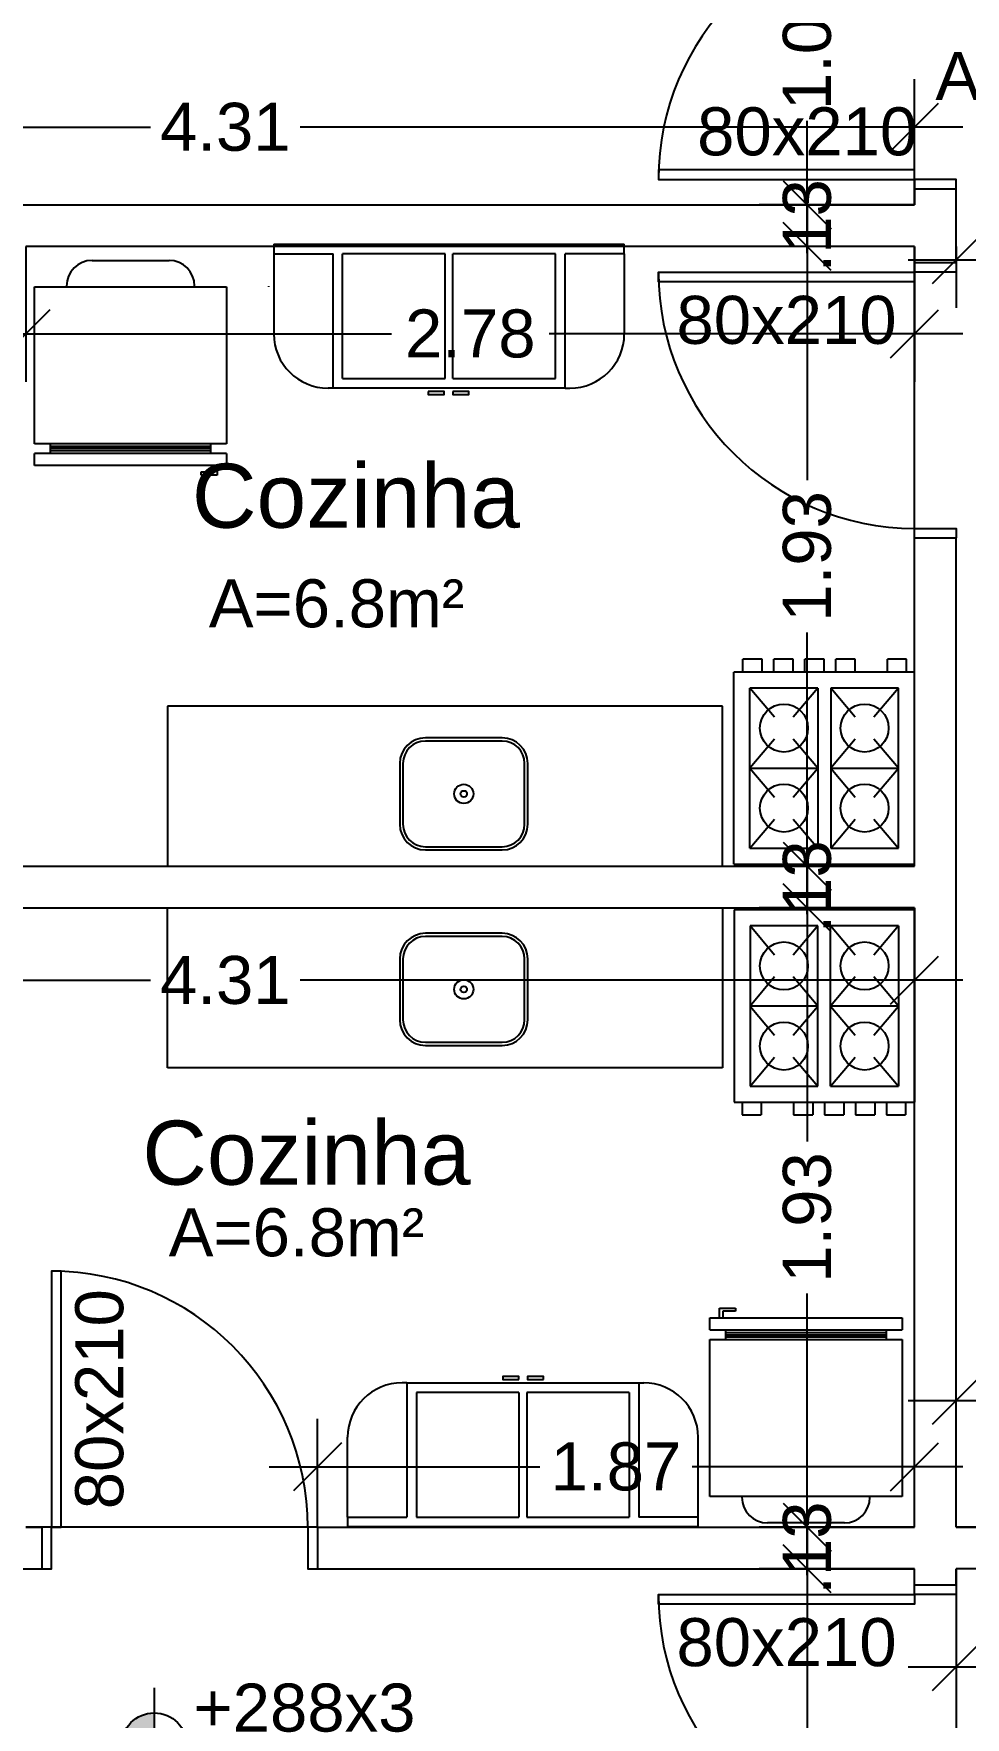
# Model space of a CAD drawing. Extents: x -120 to 1117, y 5 to 675.
# Drawn here: x 41.98 to 44.89, y 78.81 to 84.07 of the extents above; entities that cross this region are included whole.
import ezdxf
from ezdxf.enums import TextEntityAlignment as Align

# ---------------------------------------------------------------- set-up
doc = ezdxf.new("R2010")
doc.units = 0
doc.header["$MEASUREMENT"] = 0
doc.layers.get('0').update_dxf_attribs({"linetype": 'CONTINUOUS'})
doc.layers.get('DEFPOINTS').update_dxf_attribs({"linetype": 'CONTINUOUS'})
for name, color, linetype in [('cota', 1, 'CONTINUOUS'), ('janela-porta', 6, 'CONTINUOUS'), ('moveis', 253, 'CONTINUOUS'), ('nivel', 4, 'CONTINUOUS'), ('parede', 2, 'CONTINUOUS'), ('piso', 4, 'CONTINUOUS'), ('texto', 7, 'CONTINUOUS')]:
    doc.layers.add(name, color=color, linetype=linetype)
doc.styles.get("Standard").update_dxf_attribs({"font": 'arial.ttf'})
doc.dimstyles.new('cotass', dxfattribs={"dimtxt": 0.15, "dimasz": 0.15, "dimexe": 0.15, "dimexo": 0, "dimgap": 0.05, "dimtad": 0, "dimzin": 4, "dimdsep": 46, "dimtxsty": 'Standard', "dimblk": 'OBLIQUE', "dimcen": 0, "dimdle": 0.15, "dimclrd": 256, "dimclrt": 4, "dimadec": 0, "dimazin": 1, "dimtfac": 1, "dimtix": 1, "dimtofl": 0, "dimtmove": 0, "dimatfit": 3, "dimldrblk": 'OPEN30', "dimfxl": 0, "dimtolj": 1, "dimtzin": 0, "dimlwd": -1, "dimarcsym": 0})

# ---------------------------------------------------------------- blocks, each defined once
blk = doc.blocks.new('_Oblique')
at = {"color": 0, "linetype": 'ByBlock', "lineweight": -2}
blk.add_line((-0.5, -0.5), (0.5, 0.5), dxfattribs=at)
blk = doc.blocks.new('*D345')
at = {"layer": 'cota', "transparency": 16777216}
for p, q in [((44.3937, 79.4285), (44.3937, 77.5583)), ((44.3937, 75.1985), (44.3937, 77.0688))]:
    blk.add_line(p, q, dxfattribs=at)
at = {"layer": 'cota', "color": 0, "lineweight": -2, "transparency": 16777216}
for p, q in [((44.7292, 79.2785), (44.2437, 79.2785)), ((44.7292, 75.3485), (44.2437, 75.3485))]:
    blk.add_line(p, q, dxfattribs=at)
at = {"layer": 'DEFPOINTS', "color": 0, "transparency": 16777216}
for p in [(44.3937, 79.2785), (44.7292, 79.2785), (44.7292, 75.3485)]:
    blk.add_point(p, dxfattribs=at)
at = {"layer": 'cota', "transparency": 16777216, "xscale": 0.15, "yscale": 0.15, "zscale": 0.15}
for p, rotation in [((44.3937, 79.2785), 90), ((44.3937, 75.3485), 270)]:
    blk.add_blockref('_Oblique', p, dxfattribs=dict(at, rotation=rotation))
at = {"layer": 'cota', "color": 4, "transparency": 16777216, "insert": (44.3937, 77.3135), "char_height": 0.15, "attachment_point": 5, "rotation": 90}
blk.add_mtext('\\A1;3.93', dxfattribs=at)
blk = doc.blocks.new('_Open30')
at = {"color": 0, "linetype": 'ByBlock', "lineweight": -2}
for p, q in [((-1, 0.268), (0, 0)), ((0, 0), (-1, -0.268)), ((0, 0), (-1, 0))]:
    blk.add_line(p, q, dxfattribs=at)
blk = doc.blocks.new('*D346')
at = {"layer": 'cota', "transparency": 16777216}
for p, q in [((44.3937, 79.4085), (44.3937, 79.5585)), ((44.3937, 79.2785), (44.3937, 79.1285))]:
    blk.add_line(p, q, dxfattribs=at)
at = {"layer": 'cota', "color": 0, "lineweight": -2, "transparency": 16777216}
for p, q in [((44.7292, 79.4085), (44.2437, 79.4085)), ((44.7292, 79.2785), (44.2437, 79.2785))]:
    blk.add_line(p, q, dxfattribs=at)
at = {"layer": 'DEFPOINTS', "color": 0, "transparency": 16777216}
for p in [(44.3937, 79.4085), (44.7292, 79.4085), (44.7292, 79.2785)]:
    blk.add_point(p, dxfattribs=at)
at = {"layer": 'cota', "transparency": 16777216, "xscale": 0.15, "yscale": 0.15, "zscale": 0.15}
for p, rotation in [((44.3937, 79.4085), 270), ((44.3937, 79.2785), 90)]:
    blk.add_blockref('_Oblique', p, dxfattribs=dict(at, rotation=rotation))
at = {"layer": 'cota', "color": 4, "transparency": 16777216, "insert": (44.3937, 79.3435), "char_height": 0.15, "attachment_point": 5, "rotation": 90}
blk.add_mtext('\\A1;.13', dxfattribs=at)
blk = doc.blocks.new('*D347')
at = {"layer": 'cota', "transparency": 16777216}
for p, q in [((44.3937, 81.4935), (44.3937, 80.6138)), ((44.3937, 79.2585), (44.3937, 80.1383))]:
    blk.add_line(p, q, dxfattribs=at)
at = {"layer": 'cota', "color": 0, "lineweight": -2, "transparency": 16777216}
for p, q in [((44.7292, 81.3435), (44.2437, 81.3435)), ((44.7292, 79.4085), (44.2437, 79.4085))]:
    blk.add_line(p, q, dxfattribs=at)
at = {"layer": 'DEFPOINTS', "color": 0, "transparency": 16777216}
for p in [(44.3937, 81.3435), (44.7292, 81.3435), (44.7292, 79.4085)]:
    blk.add_point(p, dxfattribs=at)
at = {"layer": 'cota', "transparency": 16777216, "xscale": 0.15, "yscale": 0.15, "zscale": 0.15}
for p, rotation in [((44.3937, 81.3435), 90), ((44.3937, 79.4085), 270)]:
    blk.add_blockref('_Oblique', p, dxfattribs=dict(at, rotation=rotation))
at = {"layer": 'cota', "color": 4, "transparency": 16777216, "insert": (44.3937, 80.376), "char_height": 0.15, "attachment_point": 5, "rotation": 90}
blk.add_mtext('\\A1;1.93', dxfattribs=at)
blk = doc.blocks.new('*D348')
at = {"layer": 'cota', "transparency": 16777216}
for p, q in [((44.3937, 81.4735), (44.3937, 81.6235)), ((44.3937, 81.3435), (44.3937, 81.1935))]:
    blk.add_line(p, q, dxfattribs=at)
at = {"layer": 'cota', "color": 0, "lineweight": -2, "transparency": 16777216}
for p, q in [((44.7292, 81.4735), (44.2437, 81.4735)), ((44.7292, 81.3435), (44.2437, 81.3435))]:
    blk.add_line(p, q, dxfattribs=at)
at = {"layer": 'DEFPOINTS', "color": 0, "transparency": 16777216}
for p in [(44.3937, 81.4735), (44.7292, 81.4735), (44.7292, 81.3435)]:
    blk.add_point(p, dxfattribs=at)
at = {"layer": 'cota', "transparency": 16777216, "xscale": 0.15, "yscale": 0.15, "zscale": 0.15}
for p, rotation in [((44.3937, 81.4735), 270), ((44.3937, 81.3435), 90)]:
    blk.add_blockref('_Oblique', p, dxfattribs=dict(at, rotation=rotation))
at = {"layer": 'cota', "color": 4, "transparency": 16777216, "insert": (44.3937, 81.4085), "char_height": 0.15, "attachment_point": 5, "rotation": 90}
blk.add_mtext('\\A1;.13', dxfattribs=at)
blk = doc.blocks.new('*D349')
at = {"layer": 'cota', "transparency": 16777216}
for p, q in [((44.3937, 83.5585), (44.3937, 82.6788)), ((44.3937, 81.3235), (44.3937, 82.2033))]:
    blk.add_line(p, q, dxfattribs=at)
at = {"layer": 'cota', "color": 0, "lineweight": -2, "transparency": 16777216}
for p, q in [((44.7292, 83.4085), (44.2437, 83.4085)), ((44.7292, 81.4735), (44.2437, 81.4735))]:
    blk.add_line(p, q, dxfattribs=at)
at = {"layer": 'DEFPOINTS', "color": 0, "transparency": 16777216}
for p in [(44.3937, 83.4085), (44.7292, 83.4085), (44.7292, 81.4735)]:
    blk.add_point(p, dxfattribs=at)
at = {"layer": 'cota', "transparency": 16777216, "xscale": 0.15, "yscale": 0.15, "zscale": 0.15}
for p, rotation in [((44.3937, 83.4085), 90), ((44.3937, 81.4735), 270)]:
    blk.add_blockref('_Oblique', p, dxfattribs=dict(at, rotation=rotation))
at = {"layer": 'cota', "color": 4, "transparency": 16777216, "insert": (44.3937, 82.441), "char_height": 0.15, "attachment_point": 5, "rotation": 90}
blk.add_mtext('\\A1;1.93', dxfattribs=at)
blk = doc.blocks.new('*D350')
at = {"layer": 'cota', "transparency": 16777216}
for p, q in [((44.3937, 83.5385), (44.3937, 83.6885)), ((44.3937, 83.4085), (44.3937, 83.2585))]:
    blk.add_line(p, q, dxfattribs=at)
at = {"layer": 'cota', "color": 0, "lineweight": -2, "transparency": 16777216}
for p, q in [((44.7292, 83.5385), (44.2437, 83.5385)), ((44.7292, 83.4085), (44.2437, 83.4085))]:
    blk.add_line(p, q, dxfattribs=at)
at = {"layer": 'DEFPOINTS', "color": 0, "transparency": 16777216}
for p in [(44.3937, 83.5385), (44.7292, 83.5385), (44.7292, 83.4085)]:
    blk.add_point(p, dxfattribs=at)
at = {"layer": 'cota', "transparency": 16777216, "xscale": 0.15, "yscale": 0.15, "zscale": 0.15}
for p, rotation in [((44.3937, 83.5385), 270), ((44.3937, 83.4085), 90)]:
    blk.add_blockref('_Oblique', p, dxfattribs=dict(at, rotation=rotation))
at = {"layer": 'cota', "color": 4, "transparency": 16777216, "insert": (44.3937, 83.4735), "char_height": 0.15, "attachment_point": 5, "rotation": 90}
blk.add_mtext('\\A1;.13', dxfattribs=at)
blk = doc.blocks.new('*D351')
at = {"layer": 'cota', "transparency": 16777216}
for p, q in [((44.3937, 84.6885), (44.3937, 84.276)), ((44.3937, 83.3885), (44.3937, 83.801))]:
    blk.add_line(p, q, dxfattribs=at)
at = {"layer": 'cota', "color": 0, "lineweight": -2, "transparency": 16777216}
for p, q in [((44.7292, 84.5385), (44.2437, 84.5385)), ((44.7292, 83.5385), (44.2437, 83.5385))]:
    blk.add_line(p, q, dxfattribs=at)
at = {"layer": 'DEFPOINTS', "color": 0, "transparency": 16777216}
for p in [(44.3937, 84.5385), (44.7292, 84.5385), (44.7292, 83.5385)]:
    blk.add_point(p, dxfattribs=at)
at = {"layer": 'cota', "transparency": 16777216, "xscale": 0.15, "yscale": 0.15, "zscale": 0.15}
for p, rotation in [((44.3937, 84.5385), 90), ((44.3937, 83.5385), 270)]:
    blk.add_blockref('_Oblique', p, dxfattribs=dict(at, rotation=rotation))
at = {"layer": 'cota', "color": 4, "transparency": 16777216, "insert": (44.3937, 84.0385), "char_height": 0.15, "attachment_point": 5, "rotation": 90}
blk.add_mtext('\\A1;1.00', dxfattribs=at)
blk = doc.blocks.new('*D357')
at = {"layer": 'cota', "color": 0, "lineweight": -2, "transparency": 16777216}
for p, q in [((40.4242, 83.5385), (40.4242, 83.9317)), ((44.7292, 83.5385), (44.7292, 83.9317))]:
    blk.add_line(p, q, dxfattribs=at)
at = {"layer": 'cota', "transparency": 16777216}
for p, q in [((40.2742, 83.7817), (42.3433, 83.7817)), ((44.8792, 83.7817), (42.81, 83.7817))]:
    blk.add_line(p, q, dxfattribs=at)
at = {"layer": 'DEFPOINTS', "color": 0, "transparency": 16777216}
for p in [(40.4242, 83.7817), (40.4242, 83.5385), (44.7292, 83.5385)]:
    blk.add_point(p, dxfattribs=at)
at = {"layer": 'cota', "transparency": 16777216, "xscale": 0.15, "yscale": 0.15, "zscale": 0.15, "rotation": 180}
blk.add_blockref('_Oblique', (40.4242, 83.7817), dxfattribs=at)
at = {"layer": 'cota', "transparency": 16777216, "xscale": 0.15, "yscale": 0.15, "zscale": 0.15}
blk.add_blockref('_Oblique', (44.7292, 83.7817), dxfattribs=at)
at = {"layer": 'cota', "color": 4, "transparency": 16777216, "insert": (42.5767, 83.7817), "char_height": 0.15, "attachment_point": 5}
blk.add_mtext('\\A1;4.31', dxfattribs=at)
blk = doc.blocks.new('*D433')
at = {"layer": 'cota', "color": 0, "lineweight": -2, "transparency": 16777216}
for p, q in [((44.8592, 79.2785), (44.8592, 78.8226)), ((47.6642, 79.2785), (47.6642, 78.8226))]:
    blk.add_line(p, q, dxfattribs=at)
at = {"layer": 'cota', "transparency": 16777216}
for p, q in [((44.7092, 78.9726), (46.0301, 78.9726)), ((47.8142, 78.9726), (46.4933, 78.9726))]:
    blk.add_line(p, q, dxfattribs=at)
at = {"layer": 'DEFPOINTS', "color": 0, "transparency": 16777216}
for p in [(44.8592, 79.2785), (47.6642, 79.2785), (47.6642, 78.9726)]:
    blk.add_point(p, dxfattribs=at)
at = {"layer": 'cota', "transparency": 16777216, "xscale": 0.15, "yscale": 0.15, "zscale": 0.15, "rotation": 180}
blk.add_blockref('_Oblique', (44.8592, 78.9726), dxfattribs=at)
at = {"layer": 'cota', "transparency": 16777216, "xscale": 0.15, "yscale": 0.15, "zscale": 0.15}
blk.add_blockref('_Oblique', (47.6642, 78.9726), dxfattribs=at)
at = {"layer": 'cota', "color": 4, "transparency": 16777216, "insert": (46.2617, 78.9726), "char_height": 0.15, "attachment_point": 5}
blk.add_mtext('\\A1;2.81', dxfattribs=at)
blk = doc.blocks.new('*D405')
at = {"layer": 'cota', "transparency": 16777216}
for p, q in [((45.2142, 84.6885), (45.2142, 82.2184)), ((45.2142, 79.2585), (45.2142, 81.7287))]:
    blk.add_line(p, q, dxfattribs=at)
at = {"layer": 'cota', "color": 0, "lineweight": -2, "transparency": 16777216}
for p, q in [((44.8592, 84.5385), (45.3642, 84.5385)), ((44.8592, 79.4085), (45.3642, 79.4085))]:
    blk.add_line(p, q, dxfattribs=at)
at = {"layer": 'DEFPOINTS', "color": 0, "transparency": 16777216}
for p in [(44.8592, 84.5385), (44.8592, 79.4085), (45.2142, 79.4085)]:
    blk.add_point(p, dxfattribs=at)
at = {"layer": 'cota', "transparency": 16777216, "xscale": 0.15, "yscale": 0.15, "zscale": 0.15}
for p, rotation in [((45.2142, 84.5385), 90), ((45.2142, 79.4085), 270)]:
    blk.add_blockref('_Oblique', p, dxfattribs=dict(at, rotation=rotation))
at = {"layer": 'cota', "color": 4, "transparency": 16777216, "insert": (45.2142, 81.9735), "char_height": 0.15, "attachment_point": 5, "rotation": 90}
blk.add_mtext('\\A1;5.13', dxfattribs=at)
blk = doc.blocks.new('*D412')
at = {"layer": 'cota', "color": 0, "lineweight": -2, "transparency": 16777216}
for p, q in [((40.4242, 81.3435), (40.4242, 80.967)), ((44.7292, 81.3435), (44.7292, 80.967))]:
    blk.add_line(p, q, dxfattribs=at)
at = {"layer": 'cota', "transparency": 16777216}
for p, q in [((40.2742, 81.117), (42.3433, 81.117)), ((44.8792, 81.117), (42.81, 81.117))]:
    blk.add_line(p, q, dxfattribs=at)
at = {"layer": 'DEFPOINTS', "color": 0, "transparency": 16777216}
for p in [(40.4242, 81.3435), (44.7292, 81.3435), (44.7292, 81.117)]:
    blk.add_point(p, dxfattribs=at)
at = {"layer": 'cota', "transparency": 16777216, "xscale": 0.15, "yscale": 0.15, "zscale": 0.15, "rotation": 180}
blk.add_blockref('_Oblique', (40.4242, 81.117), dxfattribs=at)
at = {"layer": 'cota', "transparency": 16777216, "xscale": 0.15, "yscale": 0.15, "zscale": 0.15}
blk.add_blockref('_Oblique', (44.7292, 81.117), dxfattribs=at)
at = {"layer": 'cota', "color": 4, "transparency": 16777216, "insert": (42.5767, 81.117), "char_height": 0.15, "attachment_point": 5}
blk.add_mtext('\\A1;4.31', dxfattribs=at)
blk = doc.blocks.new('*D418')
at = {"layer": 'cota', "color": 0, "lineweight": -2, "transparency": 16777216}
for p, q in [((42.8642, 79.4085), (42.8642, 79.7476)), ((44.7292, 79.4085), (44.7292, 79.7476))]:
    blk.add_line(p, q, dxfattribs=at)
at = {"layer": 'cota', "transparency": 16777216}
for p, q in [((42.7142, 79.5976), (43.5589, 79.5976)), ((44.8792, 79.5976), (44.0344, 79.5976))]:
    blk.add_line(p, q, dxfattribs=at)
at = {"layer": 'DEFPOINTS', "color": 0, "transparency": 16777216}
for p in [(44.7292, 79.5976), (42.8642, 79.4085), (44.7292, 79.4085)]:
    blk.add_point(p, dxfattribs=at)
at = {"layer": 'cota', "transparency": 16777216, "xscale": 0.15, "yscale": 0.15, "zscale": 0.15, "rotation": 180}
blk.add_blockref('_Oblique', (42.8642, 79.5976), dxfattribs=at)
at = {"layer": 'cota', "transparency": 16777216, "xscale": 0.15, "yscale": 0.15, "zscale": 0.15}
blk.add_blockref('_Oblique', (44.7292, 79.5976), dxfattribs=at)
at = {"layer": 'cota', "color": 4, "transparency": 16777216, "insert": (43.7967, 79.5976), "char_height": 0.15, "attachment_point": 5}
blk.add_mtext('\\A1;1.87', dxfattribs=at)
blk = doc.blocks.new('*D399')
at = {"layer": 'cota', "color": 0, "lineweight": -2, "transparency": 16777216}
for p, q in [((41.9541, 83.4085), (41.9541, 82.9862)), ((44.7292, 83.4085), (44.7292, 82.9862))]:
    blk.add_line(p, q, dxfattribs=at)
at = {"layer": 'cota', "transparency": 16777216}
for p, q in [((41.8041, 83.1362), (43.0954, 83.1362)), ((44.8792, 83.1362), (43.5879, 83.1362))]:
    blk.add_line(p, q, dxfattribs=at)
at = {"layer": 'DEFPOINTS', "color": 0, "transparency": 16777216}
for p in [(41.9541, 83.4085), (44.7292, 83.4085), (44.7292, 83.1362)]:
    blk.add_point(p, dxfattribs=at)
at = {"layer": 'cota', "transparency": 16777216, "xscale": 0.15, "yscale": 0.15, "zscale": 0.15, "rotation": 180}
blk.add_blockref('_Oblique', (41.9541, 83.1362), dxfattribs=at)
at = {"layer": 'cota', "transparency": 16777216, "xscale": 0.15, "yscale": 0.15, "zscale": 0.15}
blk.add_blockref('_Oblique', (44.7292, 83.1362), dxfattribs=at)
at = {"layer": 'cota', "color": 4, "transparency": 16777216, "insert": (43.3417, 83.1362), "char_height": 0.15, "attachment_point": 5}
blk.add_mtext('\\A1;2.78', dxfattribs=at)
blk = doc.blocks.new('*D372')
at = {"layer": 'cota', "color": 0, "lineweight": -2, "transparency": 16777216}
for p, q in [((44.8592, 79.4085), (44.8592, 79.954)), ((47.5342, 79.4085), (47.5342, 79.954))]:
    blk.add_line(p, q, dxfattribs=at)
at = {"layer": 'cota', "transparency": 16777216}
for p, q in [((44.7092, 79.804), (45.9504, 79.804)), ((47.6842, 79.804), (46.4429, 79.804))]:
    blk.add_line(p, q, dxfattribs=at)
at = {"layer": 'DEFPOINTS', "color": 0, "transparency": 16777216}
for p in [(47.5342, 79.804), (44.8592, 79.4085), (47.5342, 79.4085)]:
    blk.add_point(p, dxfattribs=at)
at = {"layer": 'cota', "transparency": 16777216, "xscale": 0.15, "yscale": 0.15, "zscale": 0.15, "rotation": 180}
blk.add_blockref('_Oblique', (44.8592, 79.804), dxfattribs=at)
at = {"layer": 'cota', "transparency": 16777216, "xscale": 0.15, "yscale": 0.15, "zscale": 0.15}
blk.add_blockref('_Oblique', (47.5342, 79.804), dxfattribs=at)
at = {"layer": 'cota', "color": 4, "transparency": 16777216, "insert": (46.1967, 79.804), "char_height": 0.15, "attachment_point": 5}
blk.add_mtext('\\A1;2.68', dxfattribs=at)
blk = doc.blocks.new('*D376')
at = {"layer": 'cota', "color": 0, "lineweight": -2, "transparency": 16777216}
for p, q in [((45.8542, 83.7085), (45.8542, 83.217)), ((44.8592, 83.4085), (44.8592, 83.217))]:
    blk.add_line(p, q, dxfattribs=at)
at = {"layer": 'cota', "transparency": 16777216}
for p, q in [((44.7092, 83.367), (45.1192, 83.367)), ((46.0042, 83.367), (45.5942, 83.367))]:
    blk.add_line(p, q, dxfattribs=at)
at = {"layer": 'DEFPOINTS', "color": 0, "transparency": 16777216}
for p in [(45.8542, 83.7085), (44.8592, 83.4085), (44.8592, 83.367)]:
    blk.add_point(p, dxfattribs=at)
at = {"layer": 'cota', "transparency": 16777216, "xscale": 0.15, "yscale": 0.15, "zscale": 0.15, "rotation": 180}
blk.add_blockref('_Oblique', (44.8592, 83.367), dxfattribs=at)
at = {"layer": 'cota', "transparency": 16777216, "xscale": 0.15, "yscale": 0.15, "zscale": 0.15}
blk.add_blockref('_Oblique', (45.8542, 83.367), dxfattribs=at)
at = {"layer": 'cota', "color": 4, "transparency": 16777216, "insert": (45.3567, 83.367), "char_height": 0.15, "attachment_point": 5}
blk.add_mtext('\\A1;1.00', dxfattribs=at)
blk = doc.blocks.new('NIVEL')
at = {"layer": 'nivel'}
h = blk.add_hatch(color=256, dxfattribs=at)
h.paths.add_polyline_path([(0, 0.1375, 0.414214), (-0.1375, 0), (0, 0)])
h.paths.add_polyline_path([(0, 0), (0, -0.1375, 0.414214), (0.1375, 0)])
for p, q in [((0, 0.2417), (0, -0.2417)), ((0.7095, 0), (-0.2418, 0))]:
    blk.add_line(p, q, dxfattribs=at)
blk.add_circle((0, 0), 0.1375, dxfattribs=at)

msp = doc.modelspace()

# ---------------------------------------------------------------- linework, layer by layer
at = {"layer": 'janela-porta', "color": 6, "linetype": 'Continuous'}
msp.add_line((42.8642, 79.4085), (42.8341, 79.4085), dxfattribs=at)
for points in [[(44.7292, 83.6186), (44.7292, 83.6485), (43.9292, 83.6485), (43.9292, 83.6186), (44.7292, 83.6186)], [(44.7292, 83.3285), (44.7292, 83.2985), (43.9292, 83.2985), (43.9292, 83.3285), (44.7292, 83.3285)], [(42.0341, 79.4085), (42.0642, 79.4085), (42.0642, 80.2085), (42.0341, 80.2085), (42.0341, 79.4085)], [(44.7292, 79.1985), (44.7292, 79.1685), (43.9292, 79.1685), (43.9292, 79.1985), (44.7292, 79.1985)]]:
    msp.add_lwpolyline(points, close=True, dxfattribs=at)
for points in [[(44.8592, 83.5885), (44.8592, 83.6186), (44.7292, 83.6186), (44.7292, 83.5885)], [(44.8592, 83.3585), (44.8592, 83.3285), (44.7292, 83.3285), (44.7292, 83.3585)], [(44.7292, 82.4985), (44.7292, 82.5285), (44.8592, 82.5285), (44.8592, 82.4985)], [(42.0041, 79.2785), (42.0341, 79.2785), (42.0341, 79.4085), (42.0041, 79.4085)], [(42.8642, 79.4085), (42.8341, 79.4085), (42.8341, 79.2785), (42.8642, 79.2785)], [(44.8592, 79.2285), (44.8592, 79.1985), (44.7292, 79.1985), (44.7292, 79.2285)]]:
    msp.add_lwpolyline(points, dxfattribs=at)
for centre, start, end in [((44.7292, 83.6186), 90, 180), ((44.7292, 83.3285), 180, 270), ((42.0341, 79.4085), 0, 90), ((44.7292, 79.1985), 180, 270)]:
    msp.add_arc(centre, 0.8, start, end, dxfattribs=at)
at = {"layer": 'moveis'}
for p, q in [((42.7281, 83.4162), (43.8226, 83.4162)), ((42.7281, 83.4162), (42.7281, 83.3862)), ((43.8226, 83.3862), (43.8226, 83.4162)), ((42.1609, 83.3654), (42.401, 83.3654)), ((42.7281, 83.3862), (42.9131, 83.3862)), ((42.7281, 83.3862), (42.7281, 83.1362)), ((42.9131, 82.9662), (42.9131, 83.3862)), ((42.9431, 82.9962), (42.9431, 83.3862)), ((43.2631, 83.3862), (42.9431, 83.3862)), ((43.2631, 82.9962), (43.2631, 83.3862)), ((43.2876, 82.9962), (43.2876, 83.3862)), ((43.6076, 83.3862), (43.2876, 83.3862)), ((43.6076, 82.9962), (43.6076, 83.3862)), ((43.8226, 83.3862), (43.6376, 83.3862)), ((43.6376, 82.9662), (43.6376, 83.3862)), ((43.8226, 83.3862), (43.8226, 83.1362)), ((41.9809, 82.7926), (41.9809, 83.2826)), ((41.9809, 83.2826), (42.5809, 83.2826)), ((42.0809, 83.2826), (42.0809, 83.2854)), ((42.5809, 83.2826), (42.5809, 82.7926)), ((42.7115, 83.2854), (42.7115, 83.2826)), ((42.9431, 82.9962), (43.2631, 82.9962)), ((43.2876, 82.9962), (43.6076, 82.9962)), ((42.9131, 82.9662), (42.898, 82.9662)), ((43.6376, 82.9662), (42.9131, 82.9662)), ((43.6376, 82.9662), (43.6526, 82.9662)), ((42.5809, 82.7926), (41.9809, 82.7926)), ((42.0309, 82.7626), (42.0309, 82.7926)), ((42.5309, 82.7846), (42.0309, 82.7846)), ((42.5309, 82.7776), (42.0309, 82.7776)), ((42.5309, 82.7926), (42.5309, 82.7626)), ((42.5809, 82.7626), (41.9809, 82.7626)), ((41.9809, 82.7246), (41.9809, 82.7626)), ((42.5809, 82.7246), (41.9809, 82.7246)), ((42.5309, 82.7706), (42.0309, 82.7706)), ((42.541, 82.7046), (42.541, 82.7246)), ((42.551, 82.7246), (42.551, 82.6946)), ((42.5809, 82.7626), (42.5809, 82.7246)), ((42.501, 82.6946), (42.501, 82.7046)), ((42.501, 82.7046), (42.541, 82.7046)), ((42.551, 82.6946), (42.501, 82.6946)), ((44.1929, 82.0797), (44.1929, 82.1197)), ((44.2529, 82.1197), (44.1929, 82.1197)), ((44.2529, 82.0797), (44.2529, 82.1197)), ((44.3496, 82.1197), (44.2896, 82.1197)), ((44.2896, 82.0797), (44.2896, 82.1197)), ((44.3496, 82.0797), (44.3496, 82.1197)), ((44.4463, 82.1197), (44.3863, 82.1197)), ((44.3863, 82.0797), (44.3863, 82.1197)), ((44.4463, 82.0797), (44.4463, 82.1197)), ((44.483, 82.0797), (44.483, 82.1197)), ((44.543, 82.1197), (44.483, 82.1197)), ((44.543, 82.0797), (44.543, 82.1197)), ((44.7039, 82.1197), (44.644, 82.1197)), ((44.644, 82.0797), (44.644, 82.1197)), ((44.7039, 82.0797), (44.7039, 82.1197)), ((44.7289, 82.0797), (44.1651, 82.0797)), ((44.1651, 81.4797), (44.1651, 82.0797)), ((44.7289, 81.4797), (44.7289, 82.0797)), ((44.2151, 81.5297), (44.2151, 82.0297)), ((44.4271, 82.0297), (44.2151, 82.0297)), ((44.292, 81.939), (44.2151, 82.0297)), ((44.4271, 82.0297), (44.3502, 81.939)), ((44.4271, 82.0297), (44.4271, 81.5297)), ((44.6789, 82.0297), (44.4671, 82.0297)), ((44.4671, 82.0297), (44.4671, 81.5297)), ((44.5439, 81.939), (44.4671, 82.0297)), ((44.6789, 82.0297), (44.6021, 81.939)), ((44.6789, 81.5297), (44.6789, 82.0297)), ((44.1292, 81.9735), (42.3961, 81.9735)), ((42.3961, 81.9735), (42.3961, 81.4735)), ((44.1292, 81.4735), (44.1292, 81.9735)), ((43.4414, 81.8741), (43.2014, 81.8741)), ((43.4414, 81.8641), (43.2014, 81.8641)), ((44.292, 81.8704), (44.2151, 81.7797)), ((44.4271, 81.7797), (44.3502, 81.8704)), ((44.5439, 81.8704), (44.4671, 81.7797)), ((44.6789, 81.7797), (44.6021, 81.8704)), ((43.1214, 81.7941), (43.1214, 81.6041)), ((43.1314, 81.7941), (43.1314, 81.6041)), ((43.5114, 81.6041), (43.5114, 81.7941)), ((43.5214, 81.6041), (43.5214, 81.7941)), ((44.2151, 81.7797), (44.4271, 81.7797)), ((44.2151, 81.7797), (44.292, 81.689)), ((44.3502, 81.689), (44.4271, 81.7797)), ((44.4671, 81.7797), (44.6789, 81.7797)), ((44.4671, 81.7797), (44.5439, 81.689)), ((44.6021, 81.689), (44.6789, 81.7797)), ((44.2151, 81.5297), (44.292, 81.6204)), ((44.3502, 81.6204), (44.4271, 81.5297)), ((44.4671, 81.5297), (44.5439, 81.6204)), ((44.6021, 81.6204), (44.6789, 81.5297)), ((43.2014, 81.5341), (43.4414, 81.5341)), ((43.2014, 81.5241), (43.4414, 81.5241)), ((44.2151, 81.5297), (44.4271, 81.5297)), ((44.4671, 81.5297), (44.6789, 81.5297)), ((44.1651, 81.4797), (44.7289, 81.4797)), ((42.3961, 80.8435), (42.3961, 81.3435)), ((44.1292, 81.3435), (44.1292, 80.8435)), ((44.1652, 81.3366), (44.1652, 80.7366)), ((44.729, 81.3366), (44.1652, 81.3366)), ((44.729, 81.3366), (44.729, 80.7366)), ((43.4414, 81.2636), (43.2014, 81.2636)), ((43.4414, 81.2536), (43.2014, 81.2536)), ((44.2152, 81.2866), (44.2152, 80.7866)), ((44.427, 81.2866), (44.2152, 81.2866)), ((44.292, 81.1959), (44.2152, 81.2866)), ((44.427, 81.2866), (44.3502, 81.1959)), ((44.427, 80.7866), (44.427, 81.2866)), ((44.679, 81.2866), (44.467, 81.2866)), ((44.467, 80.7866), (44.467, 81.2866)), ((44.5439, 81.1959), (44.467, 81.2866)), ((44.679, 81.2866), (44.6021, 81.1959)), ((44.679, 81.2866), (44.679, 80.7866)), ((43.1214, 81.1836), (43.1214, 80.9936)), ((43.1314, 81.1836), (43.1314, 80.9936)), ((43.5114, 80.9936), (43.5114, 81.1836)), ((43.5214, 80.9936), (43.5214, 81.1836)), ((44.292, 81.1273), (44.2152, 81.0366)), ((44.427, 81.0366), (44.3502, 81.1273)), ((44.5439, 81.1273), (44.467, 81.0366)), ((44.679, 81.0366), (44.6021, 81.1273)), ((44.427, 81.0366), (44.2152, 81.0366)), ((44.2152, 81.0366), (44.292, 80.9459)), ((44.3502, 80.9459), (44.427, 81.0366)), ((44.679, 81.0366), (44.467, 81.0366)), ((44.467, 81.0366), (44.5439, 80.9459)), ((44.6021, 80.9459), (44.679, 81.0366)), ((43.2014, 80.9236), (43.4414, 80.9236)), ((43.2014, 80.9136), (43.4414, 80.9136)), ((44.1292, 80.8435), (42.3961, 80.8435)), ((44.2152, 80.7866), (44.292, 80.8773)), ((44.3502, 80.8773), (44.427, 80.7866)), ((44.467, 80.7866), (44.5439, 80.8773)), ((44.6021, 80.8773), (44.679, 80.7866)), ((44.2152, 80.7866), (44.427, 80.7866)), ((44.467, 80.7866), (44.679, 80.7866)), ((44.1652, 80.7366), (44.729, 80.7366)), ((44.1902, 80.7366), (44.1902, 80.6966)), ((44.2501, 80.7366), (44.2501, 80.6966)), ((44.3512, 80.7366), (44.3512, 80.6966)), ((44.4112, 80.7366), (44.4112, 80.6966)), ((44.4478, 80.7366), (44.4478, 80.6966)), ((44.5079, 80.7366), (44.5079, 80.6966)), ((44.5445, 80.7366), (44.5445, 80.6966)), ((44.6045, 80.7366), (44.6045, 80.6966)), ((44.6413, 80.7366), (44.6413, 80.6966)), ((44.7012, 80.7366), (44.7012, 80.6966)), ((44.1902, 80.6966), (44.2501, 80.6966)), ((44.3512, 80.6966), (44.4112, 80.6966)), ((44.4478, 80.6966), (44.5079, 80.6966)), ((44.5445, 80.6966), (44.6045, 80.6966)), ((44.6413, 80.6966), (44.7012, 80.6966)), ((44.1198, 80.0631), (44.1198, 80.0931)), ((44.1198, 80.0931), (44.1698, 80.0931)), ((44.1698, 80.0931), (44.1698, 80.0831)), ((44.0898, 80.025), (44.0898, 80.0631)), ((44.0898, 80.0631), (44.6898, 80.0631)), ((44.1698, 80.0831), (44.1298, 80.0831)), ((44.1298, 80.0831), (44.1298, 80.0631)), ((44.6898, 80.0631), (44.6898, 80.025)), ((44.0898, 80.025), (44.6898, 80.025)), ((44.0898, 79.995), (44.6898, 79.995)), ((44.0898, 79.505), (44.0898, 79.995)), ((44.1398, 79.995), (44.1398, 80.025)), ((44.1398, 80.0171), (44.6398, 80.0171)), ((44.1398, 80.01), (44.6398, 80.01)), ((44.1398, 80.003), (44.6398, 80.003)), ((44.6398, 80.025), (44.6398, 79.995)), ((44.6898, 79.995), (44.6898, 79.505)), ((43.1436, 79.8596), (43.1286, 79.8596)), ((43.1436, 79.8596), (43.8681, 79.8596)), ((43.1436, 79.8596), (43.1436, 79.4396)), ((43.1736, 79.8296), (43.1736, 79.4396)), ((43.4936, 79.8296), (43.1736, 79.8296)), ((43.4936, 79.8296), (43.4936, 79.4396)), ((43.5181, 79.8296), (43.5181, 79.4396)), ((43.8381, 79.8296), (43.5181, 79.8296)), ((43.8381, 79.8296), (43.8381, 79.4396)), ((43.8681, 79.8596), (43.8681, 79.4396)), ((43.8681, 79.8596), (43.8831, 79.8596)), ((42.9586, 79.4396), (42.9586, 79.6896)), ((44.0531, 79.4396), (44.0531, 79.6896)), ((44.6898, 79.505), (44.0898, 79.505)), ((44.1898, 79.5022), (44.1898, 79.505)), ((44.5898, 79.505), (44.5898, 79.5022)), ((42.9586, 79.4396), (42.9586, 79.4096)), ((42.9586, 79.4396), (43.1436, 79.4396)), ((44.0531, 79.4096), (42.9586, 79.4096)), ((43.1736, 79.4396), (43.4936, 79.4396)), ((43.5181, 79.4396), (43.8381, 79.4396)), ((44.0531, 79.4396), (43.8681, 79.4396)), ((44.0531, 79.4096), (44.0531, 79.4396)), ((44.5098, 79.4222), (44.2698, 79.4222))]:
    msp.add_line(p, q, dxfattribs=at)
for points in [[(43.2105, 82.9562), (43.2105, 82.9462), (43.2605, 82.9462), (43.2605, 82.9562), (43.2105, 82.9562)], [(43.2876, 82.9562), (43.2876, 82.9462), (43.3376, 82.9462), (43.3376, 82.9562), (43.2876, 82.9562)], [(43.4936, 79.8696), (43.4936, 79.8796), (43.4436, 79.8796), (43.4436, 79.8696), (43.4936, 79.8696)], [(43.5707, 79.8696), (43.5707, 79.8796), (43.5207, 79.8796), (43.5207, 79.8696), (43.5707, 79.8696)]]:
    msp.add_lwpolyline(points, close=True, dxfattribs=at)
for centre, radius in [((44.3211, 81.9047), 0.075), ((44.573, 81.9047), 0.075), ((43.3214, 81.6991), 0.03), ((44.3211, 81.6547), 0.075), ((44.573, 81.6547), 0.075), ((43.3214, 81.6991), 0.01), ((44.3211, 81.1616), 0.075), ((44.573, 81.1616), 0.075), ((43.3214, 81.0886), 0.03), ((43.3214, 81.0886), 0.01), ((44.3211, 80.9116), 0.075), ((44.573, 80.9116), 0.075)]:
    msp.add_circle(centre, radius, dxfattribs=at)
for centre, radius, start, end in [((42.1609, 83.2854), 0.08, 90, 180), ((42.401, 83.2854), 0.08, 0, 90), ((42.898, 83.1362), 0.17, 180, 270), ((43.6526, 83.1362), 0.17, 270, 0), ((43.2014, 81.7941), 0.08, 90, 180), ((43.2014, 81.7941), 0.07, 90, 180), ((43.4414, 81.7941), 0.08, 0, 90), ((43.4414, 81.7941), 0.07, 0, 90), ((43.2014, 81.6041), 0.08, 180, 270), ((43.2014, 81.6041), 0.07, 180, 270), ((43.4414, 81.6041), 0.08, 270, 0), ((43.4414, 81.6041), 0.07, 270, 0), ((43.2014, 81.1836), 0.08, 90, 180), ((43.2014, 81.1836), 0.07, 90, 180), ((43.4414, 81.1836), 0.08, 0, 90), ((43.4414, 81.1836), 0.07, 0, 90), ((43.2014, 80.9936), 0.08, 180, 270), ((43.2014, 80.9936), 0.07, 180, 270), ((43.4414, 80.9936), 0.08, 270, 0), ((43.4414, 80.9936), 0.07, 270, 0), ((43.1286, 79.6896), 0.17, 90, 180), ((43.8831, 79.6896), 0.17, 0, 90), ((44.2698, 79.5022), 0.08, 180, 270), ((44.5098, 79.5022), 0.08, 270, 0)]:
    msp.add_arc(centre, radius, start, end, dxfattribs=at)
at = {"layer": 'parede'}
for p, q in [((44.7292, 83.5885), (44.7292, 83.5385)), ((44.7292, 83.5885), (44.8592, 83.5885)), ((44.8592, 83.3585), (44.8592, 83.5885)), ((40.4242, 83.5385), (44.7292, 83.5385)), ((44.7292, 83.4085), (41.9541, 83.4085)), ((44.7292, 83.3585), (44.7292, 83.4085)), ((44.7292, 83.3585), (44.8592, 83.3585)), ((44.7292, 81.4735), (44.7292, 82.4985)), ((44.7292, 82.4985), (44.8592, 82.4985)), ((44.8592, 79.4085), (44.8592, 82.4985)), ((40.4242, 81.4735), (44.7292, 81.4735)), ((40.4242, 81.3435), (44.7292, 81.3435)), ((44.7292, 79.4085), (44.7292, 81.3435)), ((41.9541, 79.4085), (42.0041, 79.4085)), ((42.0041, 79.4085), (42.0041, 79.2785)), ((42.8642, 79.4085), (44.7292, 79.4085)), ((42.8642, 79.4085), (42.8642, 79.2785)), ((46.6242, 79.4085), (44.8592, 79.4085)), ((40.4242, 79.2785), (42.0041, 79.2785)), ((42.8642, 79.2785), (44.7292, 79.2785)), ((44.7292, 79.2285), (44.7292, 79.2785)), ((46.6242, 79.2785), (44.8592, 79.2785)), ((44.8592, 79.2285), (44.8592, 79.2785)), ((44.7292, 79.2285), (44.8592, 79.2285))]:
    msp.add_line(p, q, dxfattribs=at)
at = {"layer": 'piso'}
for p, q in [((44.7292, 82.5285), (44.7292, 83.3285)), ((42.8341, 79.4085), (41.9541, 79.4085)), ((44.8592, 79.2285), (44.8592, 78.3685))]:
    msp.add_line(p, q, dxfattribs=at)

# ---------------------------------------------------------------- block references
at = {"layer": 'nivel', "xscale": 0.75, "yscale": 0.75, "zscale": 0.75}
msp.add_blockref('NIVEL', (42.3547, 78.7253), dxfattribs=at)

# ---------------------------------------------------------------- texts
at = {"layer": 'texto'}
for s, height, p in [('A=1.1m²', 0.15, (45.1927, 83.8212)), ('80x210', 0.15, (44.3937, 83.6485)), ('80x210', 0.15, (44.3292, 83.0597)), ('Cozinha', 0.2, (42.9849, 82.4704)), ('A=6.8m²', 0.15, (42.924, 82.1744)), ('Cozinha', 0.2, (42.83, 80.4185)), ('A=6.8m²', 0.15, (42.7988, 80.2099)), ('80x210', 0.15, (44.3292, 78.9297)), ('+288x3', 0.15, (42.824, 78.7253))]:
    msp.add_text(s, height=height, dxfattribs=at).set_placement(p, align=Align.BOTTOM_CENTER)
msp.add_text('80x210', height=0.15, rotation=90, dxfattribs=at).set_placement((42.303, 79.8085), align=Align.BOTTOM_CENTER)

# ---------------------------------------------------------------- dimensions: what is measured, and where the dimension line sits
at = {"layer": 'cota'}
for base, p1, p2, picture, middle in [((44.3937, 84.5385), (44.7292, 83.5385), (44.7292, 84.5385), '*D351', (44.3937, 84.0385)), ((44.3937, 83.5385), (44.7292, 83.4085), (44.7292, 83.5385), '*D350', (44.3937, 83.4735)), ((44.3937, 83.40854), (44.72919, 81.47355), (44.72919, 83.40854), '*D349', (44.3937, 82.44104)), ((44.3937, 81.4735), (44.7292, 81.3435), (44.7292, 81.4735), '*D348', (44.3937, 81.4085)), ((44.393697, 81.343541), (44.729191, 79.408543), (44.729191, 81.343541), '*D347', (44.393697, 80.376042)), ((44.3937, 79.4085), (44.7292, 79.2785), (44.7292, 79.4085), '*D346', (44.3937, 79.3435)), ((44.3937, 79.2785), (44.7292, 75.3485), (44.7292, 79.2785), '*D345', (44.3937, 77.3135))]:
    dim = msp.add_linear_dim(base=base, p1=p1, p2=p2, angle=90, dimstyle='cotass', override={"dimtmove": 1}, dxfattribs=at)
    dim.commit()
    dim.dimension.update_dxf_attribs({"geometry": picture, "text_midpoint": middle})
dim = msp.add_linear_dim(base=(45.2142, 79.4085), p1=(44.8592, 84.5385), p2=(44.8592, 79.4085), angle=90, dimstyle='cotass', dxfattribs=at)
dim.commit()
dim.dimension.update_dxf_attribs({"geometry": '*D405', "text_midpoint": (45.2142, 81.9735)})
for base, p1, p2, picture, middle in [((40.42416, 83.78169), (44.72919, 83.53855), (40.42416, 83.53855), '*D357', (42.57668, 83.78169)), ((44.85917, 83.36701), (45.85424, 83.70854), (44.85917, 83.40854), '*D376', (45.35671, 83.36701)), ((44.7292, 83.1362), (41.9541, 83.4085), (44.7292, 83.4085), '*D399', (43.3417, 83.1362)), ((44.72919, 81.11705), (40.42416, 81.34354), (44.72919, 81.34354), '*D412', (42.57668, 81.11705)), ((47.53422, 79.80401), (44.85917, 79.40854), (47.53422, 79.40854), '*D372', (46.1967, 79.80401)), ((44.72919, 79.59763), (42.86415, 79.40854), (44.72919, 79.40854), '*D418', (43.79667, 79.59763)), ((47.6642, 78.97258), (44.85917, 79.27854), (47.6642, 79.27854), '*D433', (46.26169, 78.97258))]:
    dim = msp.add_linear_dim(base=base, p1=p1, p2=p2, dimstyle='cotass', dxfattribs=at)
    dim.commit()
    dim.dimension.update_dxf_attribs({"geometry": picture, "text_midpoint": middle})

doc.saveas('drawing.dxf')
